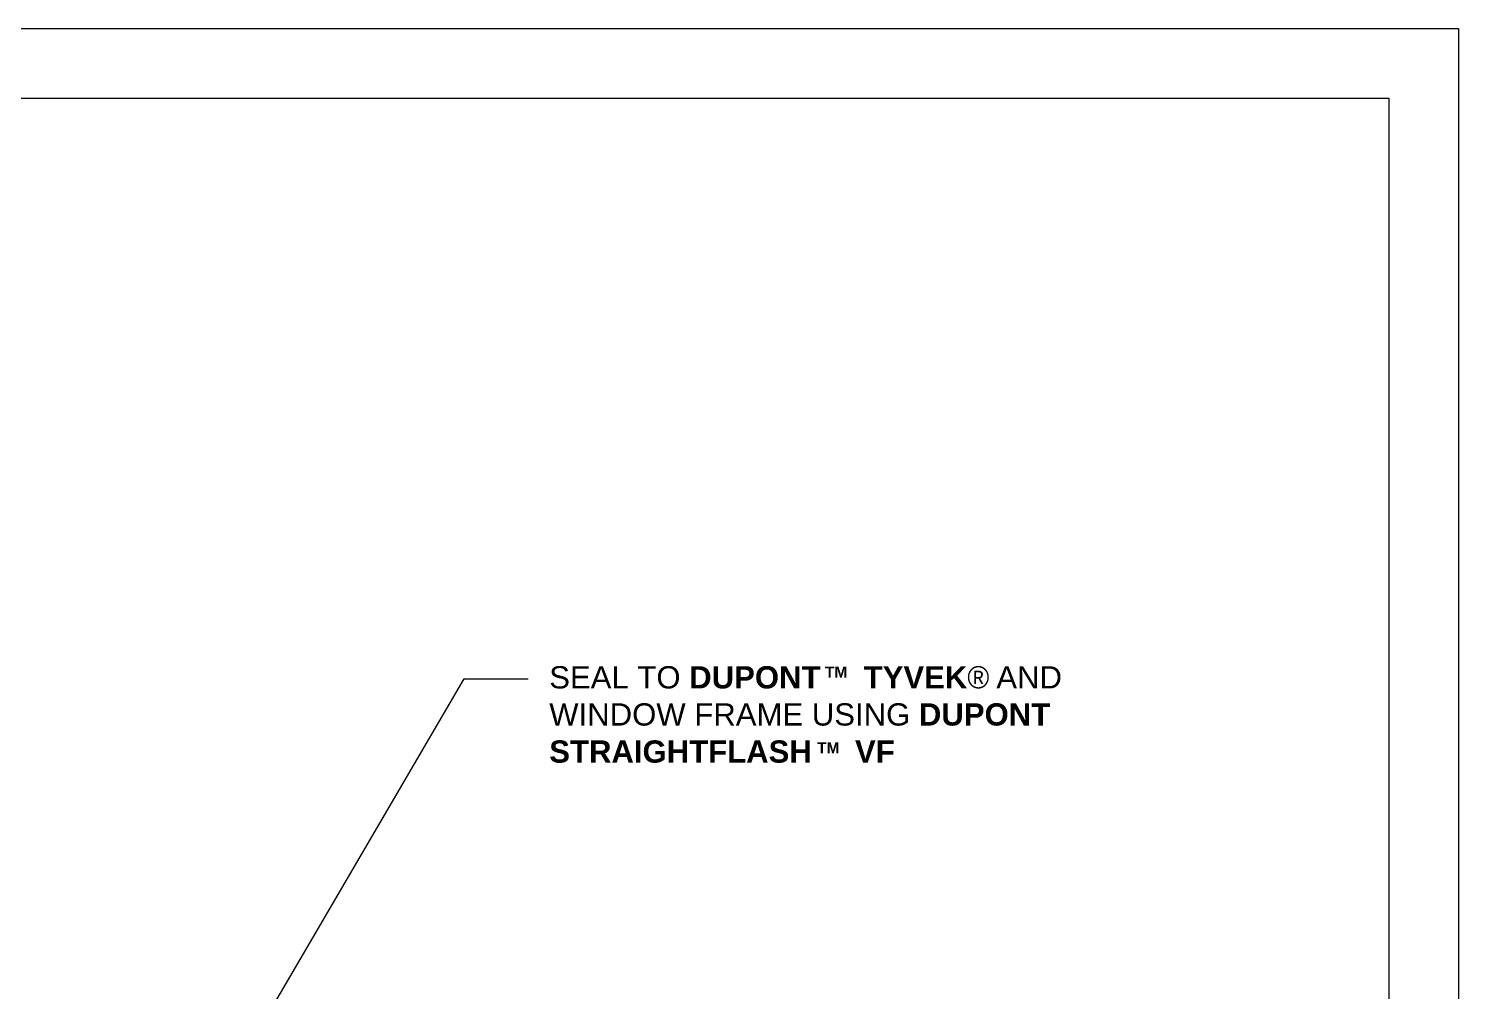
# Model space of a CAD drawing. Extents: x -129 to 26, y 0 to 100.
# Drawn here: x 10.09 to 25.5, y 22.62 to 33 of the extents above; entities that cross this region are included whole.
import ezdxf

# ---------------------------------------------------------------- set-up
doc = ezdxf.new("R2010")
doc.units = 0
doc.header["$LTSCALE"] = 1.5
doc.header["$MEASUREMENT"] = 0
doc.layers.get('DEFPOINTS').update_dxf_attribs({"linetype": 'CONTINUOUS'})
doc.layers.add('8X11-TTB$0$B', color=7, linetype='CONTINUOUS')
doc.layers.add('TEXT', color=7, linetype='CONTINUOUS')
doc.styles.add('DETAILS', font='sanss___.ttf', dxfattribs={"height": 1})
doc.dimstyles.new('TYVEKDETAILS', dxfattribs={"dimscale": 6, "dimtxt": 1.5, "dimasz": 0.1, "dimexe": 0.75, "dimexo": 0.75, "dimgap": 0.75, "dimtad": 0, "dimtih": 1, "dimtoh": 1, "dimdec": 4, "dimzin": 0, "dimtxsty": 'DETAILS', "dimcen": 0.0625, "dimazin": 3, "dimtfac": 1, "dimtdec": 4, "dimtofl": 0, "dimtmove": 0, "dimatfit": 3, "dimtolj": 1, "dimtzin": 0})

msp = doc.modelspace()

# ---------------------------------------------------------------- linework, layer by layer
at = {"layer": '8X11-TTB$0$B', "color": 7}
for p, q in [((0.7499999999999893, 32.25), (24.75, 32.25000000000001)), ((24.75, 32.25000000000001), (24.75, 0.7499999999999964))]:
    msp.add_line(p, q, dxfattribs=at)
at = {"layer": 'DEFPOINTS'}
for p, q in [((-5.329070518200751e-15, 33), (25.5, 33)), ((25.5, 33), (25.5, -3.552713678800501e-15))]:
    msp.add_line(p, q, dxfattribs=at)

# ---------------------------------------------------------------- texts
at = {"layer": 'TEXT', "insert": (15.69829220854433, 26.12820958222899, 1.194082173154258e-08), "char_height": 0.239999999976, "width": 6.834216719783536, "attachment_point": 1, "style": 'DETAILS'}
msp.add_mtext('SEAL{\\fSansSerif|b1|i0|c2|p2; }TO {\\fSansSerif|b1|i0|c2|p2;DUPONT     TYVEK\\fSymbol|b0|i0|c2|p18;â\\fArial|b0|i0|c0|p32;\\H0.8125x; }AND WINDOW FRAME USING {\\fSansSerif|b1|i0|c2|p2;DUPONT\\PSTRAIGHTFLASH     VF}', dxfattribs=at)
at = {"layer": 'TEXT', "char_height": 0.119999999988, "attachment_point": 4, "style": 'DETAILS'}
for insert in [(18.67020255464716, 26.06409664746467, 1.194082173154258e-08), (18.58521507199954, 25.2484095028658, 1.194082173154258e-08)]:
    msp.add_mtext('{\\fSansSerif|b1|i0|c2|p2;TM}', dxfattribs=dict(at, insert=insert))

# ---------------------------------------------------------------- leaders
at = {"layer": 'TEXT'}
msp.add_leader([(11.39176885604095, 20.19129474824788, 8.960824904081384e-09), (14.7808632887832, 25.99259453873583, 8.960824904081384e-09), (15.47126601714675, 25.99259453873583, 8.960824904081384e-09)], dimstyle='TYVEKDETAILS', override={"dimscale": 3, "dimfxl": 3}, dxfattribs=at)

doc.saveas('drawing.dxf')
